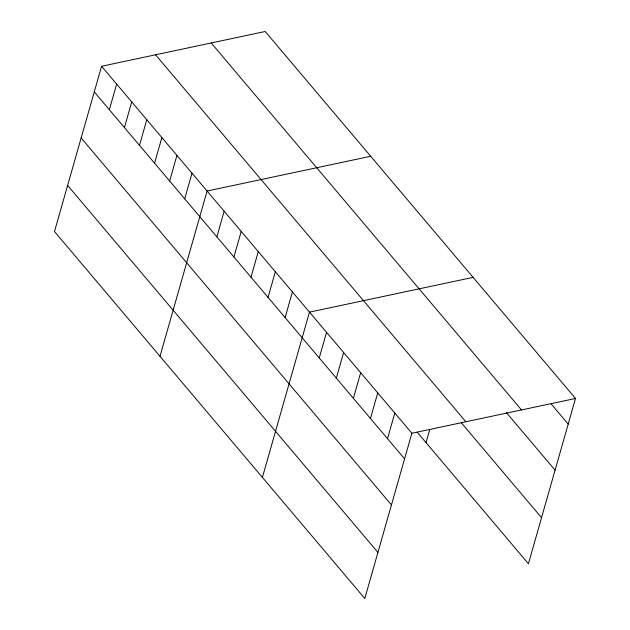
<?xml version="1.0" encoding="UTF-8"?>
<svg xmlns="http://www.w3.org/2000/svg" width="630" height="630" viewBox="0 0 630 630"><rect width="100%" height="100%" fill="white"/><g stroke="black" fill="none" stroke-linecap="round" stroke-linejoin="round"><path stroke-width="0.94" d="M101.58 66.26L54.495 231.533L364.801 598.5L411.878 433.235L101.58 66.26L265.198 31.5L575.505 398.467L528.42 563.74L417.178 432.172M109.352 109.707L116.644 84.089M124.425 127.536L131.717 101.91M139.49 145.357L146.79 119.739M154.563 163.178L161.863 137.56M169.635 181.007L176.935 155.382M184.708 198.828L192.008 173.211M160.004 356.296L207.081 191.032L370.7 156.272M216.846 236.841L224.146 211.215M233.911 257.024L241.211 231.399M250.976 277.2L258.276 251.583M268.049 297.384L275.341 271.766M285.114 317.567L292.407 291.95M262.403 477.398L309.48 312.134L473.099 277.373M319.245 357.934L326.545 332.317M336.31 378.118L343.61 352.501M353.375 398.302L360.675 372.684M370.448 418.485L377.74 392.868M387.513 438.669L394.813 413.052M426.022 442.638L429.699 429.731M411.878 433.235L575.505 398.467M551.14 403.909L568.205 424.092M211.207 42.974L521.506 409.941M506.402 412.611L555.077 470.177M155.571 54.794L465.869 421.761M461.278 422.714L541.548 517.655M94.279 91.886L404.578 458.853M81.152 137.97L391.45 504.937M67.623 185.448L377.929 552.415"/></g></svg>
